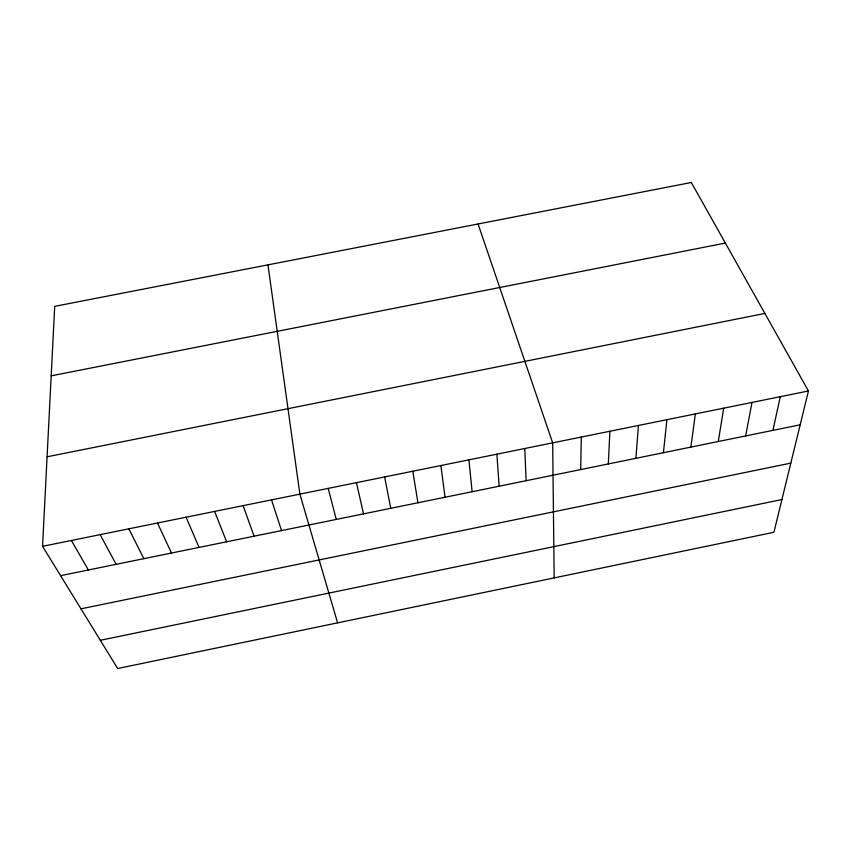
<?xml version="1.0" encoding="UTF-8"?>
<svg xmlns="http://www.w3.org/2000/svg" width="851" height="851" viewBox="0 0 851 851"><rect width="100%" height="100%" fill="white"/><g stroke="black" fill="none" stroke-linecap="round" stroke-linejoin="round"><path stroke-width="1.28" d="M580.701 469.571L581.307 437.052M608.327 463.944L609.901 431.255M42.55 546.321L54.709 306.349L691.32 182.486L808.45 390.981L773.921 532.279L117.661 668.514L42.55 546.321L808.45 390.981M635.888 458.317L638.441 425.468M663.408 452.7L666.918 419.692M690.874 447.105L695.341 413.926M718.276 441.509L723.701 408.172M745.636 435.935L752.007 402.427M772.931 430.361L780.261 396.704M100.312 640.292L781.92 499.548M60.581 575.659L800.185 424.809M80.973 608.827L790.824 463.114M47.092 456.796L764.879 313.423M51.188 375.844L725.36 243.067M71.367 540.481L88.387 569.989M100.131 534.641L116.14 564.33M128.841 528.822L143.84 558.682M157.488 523.014L171.487 553.044M186.082 517.217L199.081 547.406M214.622 511.43L226.621 541.789M243.099 505.654L254.109 536.183M478.06 223.973L552.661 442.86L554.182 577.893M271.522 499.888L281.543 530.588M337.592 622.858L299.882 494.133L267.959 264.852M328.188 488.389L336.262 519.429M356.441 482.655L363.537 513.866M384.641 476.943L390.758 508.313M412.788 471.231L417.937 502.771M440.871 465.54L445.052 497.239M468.901 459.848L472.124 491.718M496.878 454.179L499.143 486.208M524.79 448.52L526.109 480.709"/></g></svg>
